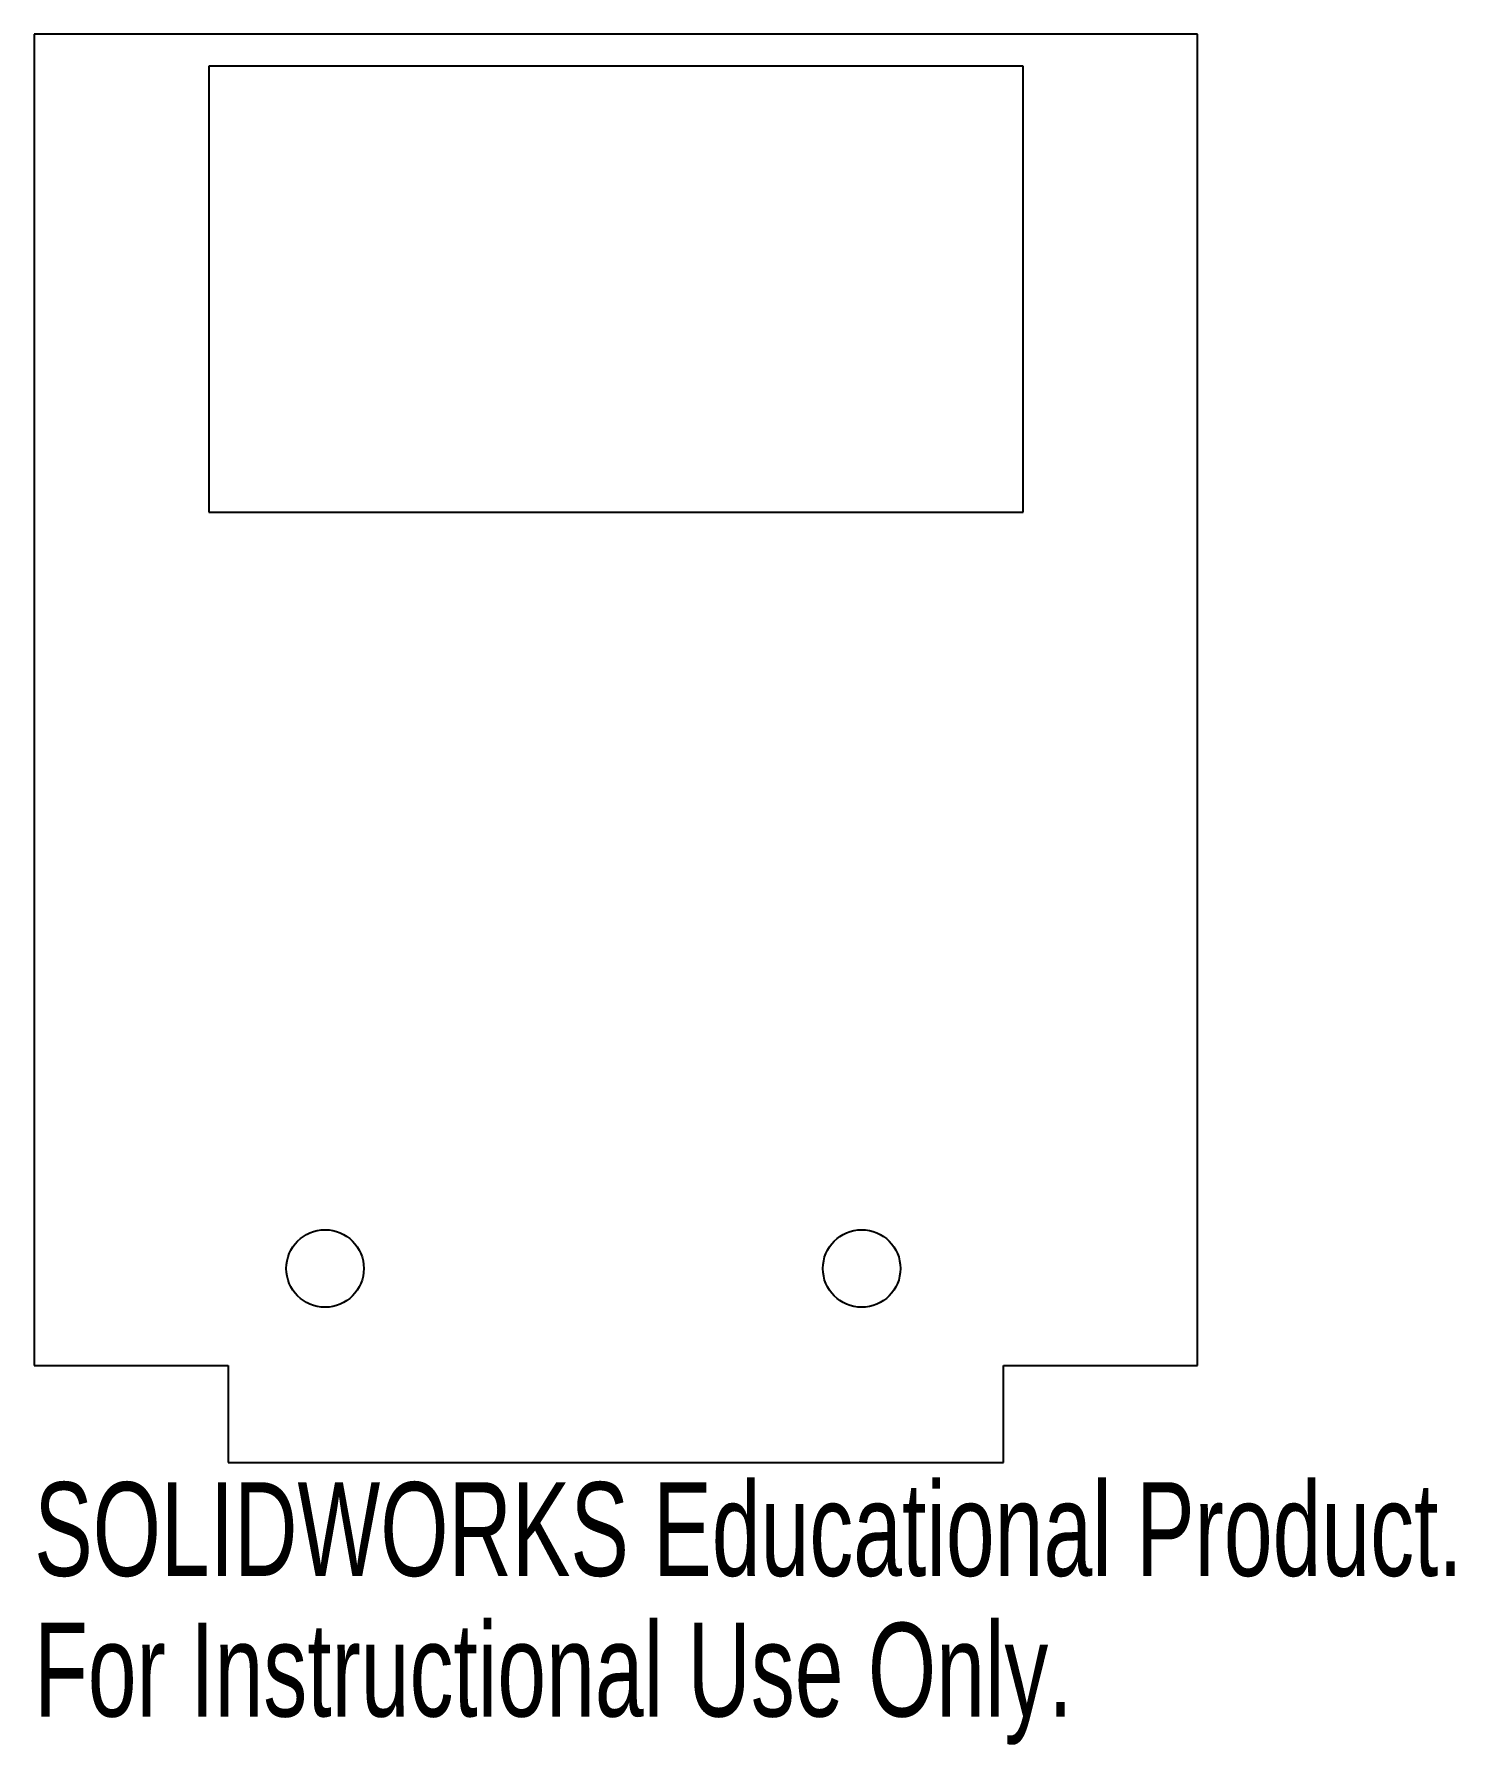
# Model space of a CAD drawing. Header units: millimetres. Extents: x 0 to 73.3, y -19.6 to 68.7.
import ezdxf

# ---------------------------------------------------------------- set-up
doc = ezdxf.new("R2010")
doc.units = ezdxf.units.MM
doc.styles.add('SLDTEXTSTYLE0', font='TXT', dxfattribs={"width": 0.7})

msp = doc.modelspace()

# ---------------------------------------------------------------- linework, layer by layer
at = {"color": 7, "linetype": 'Continuous', "lineweight": 25}
for p, q in [((0, 68.65), (0, 0)), ((60, 68.65), (0, 68.65)), ((60, 0), (60, 68.65)), ((51, 67), (9, 67)), ((9, 67), (9, 44)), ((51, 44), (51, 67)), ((9, 44), (51, 44)), ((0, 0), (10, 0)), ((10, 0), (10, -5)), ((50, 0), (60, 0)), ((50, -5), (50, 0)), ((10, -5), (50, -5))]:
    msp.add_line(p, q, dxfattribs=at)
for centre in [(15, 5), (42.677, 5)]:
    msp.add_circle(centre, 2, dxfattribs=at)

# ---------------------------------------------------------------- texts
at = {"color": 7, "linetype": 'Continuous', "char_height": 4.83362, "attachment_point": 1, "style": 'SLDTEXTSTYLE0'}
for s, insert in [('SOLIDWORKS Educational Product.', (0, -6.02)), ('For Instructional Use Only.', (0, -13.27))]:
    msp.add_mtext(s, dxfattribs=dict(at, insert=insert))

doc.saveas('drawing.dxf')
